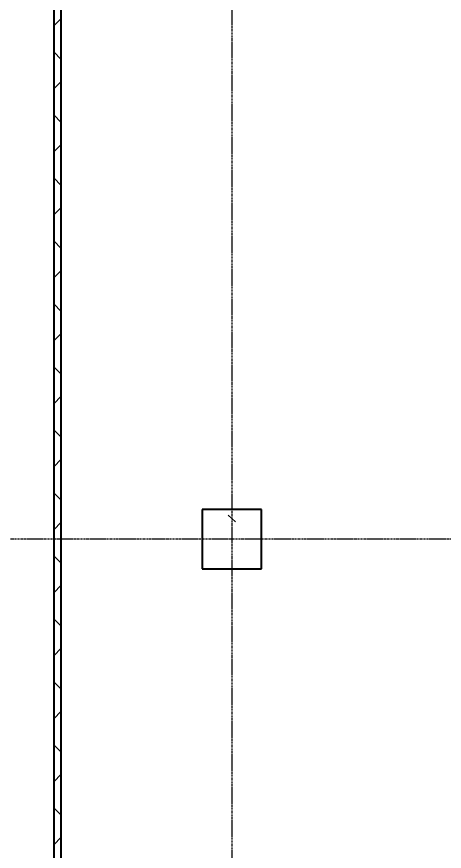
# Model space of a CAD drawing. Header units: millimetres. Extents: x 2140 to 223837, y 2113 to 170313.
# Drawn here: x 16212 to 19093, y 129654 to 135276 of the extents above; entities that cross this region are included whole.
import ezdxf

# ---------------------------------------------------------------- set-up
doc = ezdxf.new("R2010")
doc.units = ezdxf.units.MM
doc.linetypes.add('Линия сетки', pattern=[22.225, 12.7, -3.175, 3.175, -3.175])
doc.layers.add('S-COLS', color=7, linetype='Continuous', lineweight=18)
doc.layers.add('Стены', color=7, linetype='Continuous')

# ---------------------------------------------------------------- blocks, each defined once
blk = doc.blocks.new('Сборный железобетон-Колонна квадратного сечения - 400x400-V104-В_АР_ПЭ_01 Этаж')
at = {"layer": 'S-COLS', "lineweight": 9}
h = blk.add_hatch(dxfattribs=at)
h.set_pattern_fill('FP_106', color=256, style=0, pattern_type=2)
h.set_pattern_definition([(50, (46223.1, -47102.2), (1457.472, -127.512), [152.4, -1676.4]), (355, (46223.1, -47102.2), (-281.942, 1528.454), [121.92, -1341.12]), (100.451, (46344.6, -47112.8), (1175.54, 1400.933), [129.52, -1424.72]), (46.184, (46223.1, -46695.8), (2168.632, -336.34), [228.6, -2514.6]), (96.636, (46403.8, -46723.8), (1899.22, 1979.42), [194.28, -2137.08]), (351.184, (46223, -46695.8), (1899.24, 1979.4), [182.88, -2011.68]), (21, (46426.3, -46797.4), (1212.915, -818.121), [152.4, -1676.4]), (326, (46426.3, -46797.4), (494.417, 1473.504), [121.92, -1341.12]), (71.451, (46527.4, -46865.6), (1707.337, 655.37), [129.52, -1424.72]), (37.5, (46223.1, -47102.2), (24.7094, 676.4402), [67.056, -1257.808, 67.056, -2640.584]), (37.5, (46223.1, -47102.2), (24.7094, 676.4402), [-1391.92, -1294.384, 67.056, -1279.144]), (7.5, (46223.1, -47102.2), (534.558, 801.444), [67.056, -709.168, 67.056, -1740.408]), (7.5, (46223.1, -47102.2), (534.558, 801.444), [-843.28, -1227.328, 67.056, -446.024]), (327.5, (45769.96, -47102.2), (1084.7275, -45.8312), [67.056, -440.944, 67.056, -3621.024]), (327.5, (45769.96, -47102.2), (1084.7275, -45.8312), [-575.056, -1517.904, 67.056, -2036.064]), (317.5, (45566.8, -47102.2), (1185.035, 203.414), [67.056, -593.344, 67.056, -985.52, -1493.52]), (317.5, (45566.8, -47102.2), (1185.035, 203.414), [-1712.976, 67.056, -1426.464])])
h.paths.add_polyline_path([(-223, -175), (175, -175), (173, 225), (-225, 225), (-225, -175)], flags=0)
at = {"layer": 'S-COLS', "lineweight": 40}
for p, q in [((-223, 225), (-225, 225)), ((-225, 225), (-225, -175)), ((173, 225), (-223, 225)), ((175, 225), (173, 225)), ((175, -175), (175, 225)), ((-225, -175), (-223, -175)), ((-223, -175), (173, -175)), ((173, -175), (175, -175))]:
    blk.add_line(p, q, dxfattribs=at)
blk = doc.blocks.new('Помещение')
at = {"lineweight": 9}
h = blk.add_hatch(dxfattribs=at)
h.set_pattern_fill('FP_99', color=256, style=0, pattern_type=2)
h.set_pattern_definition([(45, (61770, 82517.75), (-212.132, 212.132), []), (135, (61770, 82517.75), (-212.132, -212.132), [])])
h.paths.add_polyline_path([(14369.9036, 36444.9347), (14369.9036, 94644.9347), (14323.9036, 94644.9347), (14323.9036, 36444.9347)], flags=0)
h.paths.add_polyline_path([(14369.9036, 98844.9347), (14369.9036, 136644.9347), (14323.9036, 136644.9347), (14323.9036, 98844.9347)], flags=0)
h.paths.add_polyline_path([(14323.9036, 140844.9347), (14369.9036, 140844.9347), (14369.9036, 159946.9347), (14323.9036, 159944.9347), (14323.9036, 148287.773)], flags=0)
at = {"color": 9, "linetype": 'Линия сетки', "true_color": 0xc7c8ca}
for p, q in [((15521.9036, 162172.4828), (15521.9036, 19239.4514)), ((113992.9741, 129644.9347), (7061.0864, 129644.9347))]:
    blk.add_line(p, q, dxfattribs=at)
at = {"lineweight": 40}
for p, q in [((14321.9036, 136644.9347), (14321.9036, 98844.9347)), ((14371.9036, 98844.9347), (14371.9036, 136644.9347))]:
    blk.add_line(p, q, dxfattribs=at)
at = {"lineweight": 18}
for p, q in [((14323.9036, 98844.9347), (14323.9036, 136644.9347)), ((14369.9036, 98844.9347), (14369.9036, 136644.9347))]:
    blk.add_line(p, q, dxfattribs=at)
blk.add_blockref('Сборный железобетон-Колонна квадратного сечения - 400x400-V104-В_АР_ПЭ_01 Этаж', (15546.9036, 129619.9347))

msp = doc.modelspace()

# ---------------------------------------------------------------- block references
at = {"layer": 'Стены'}
msp.add_blockref('Помещение', (2139.8, 2112.9), dxfattribs=at)

doc.saveas('drawing.dxf')
